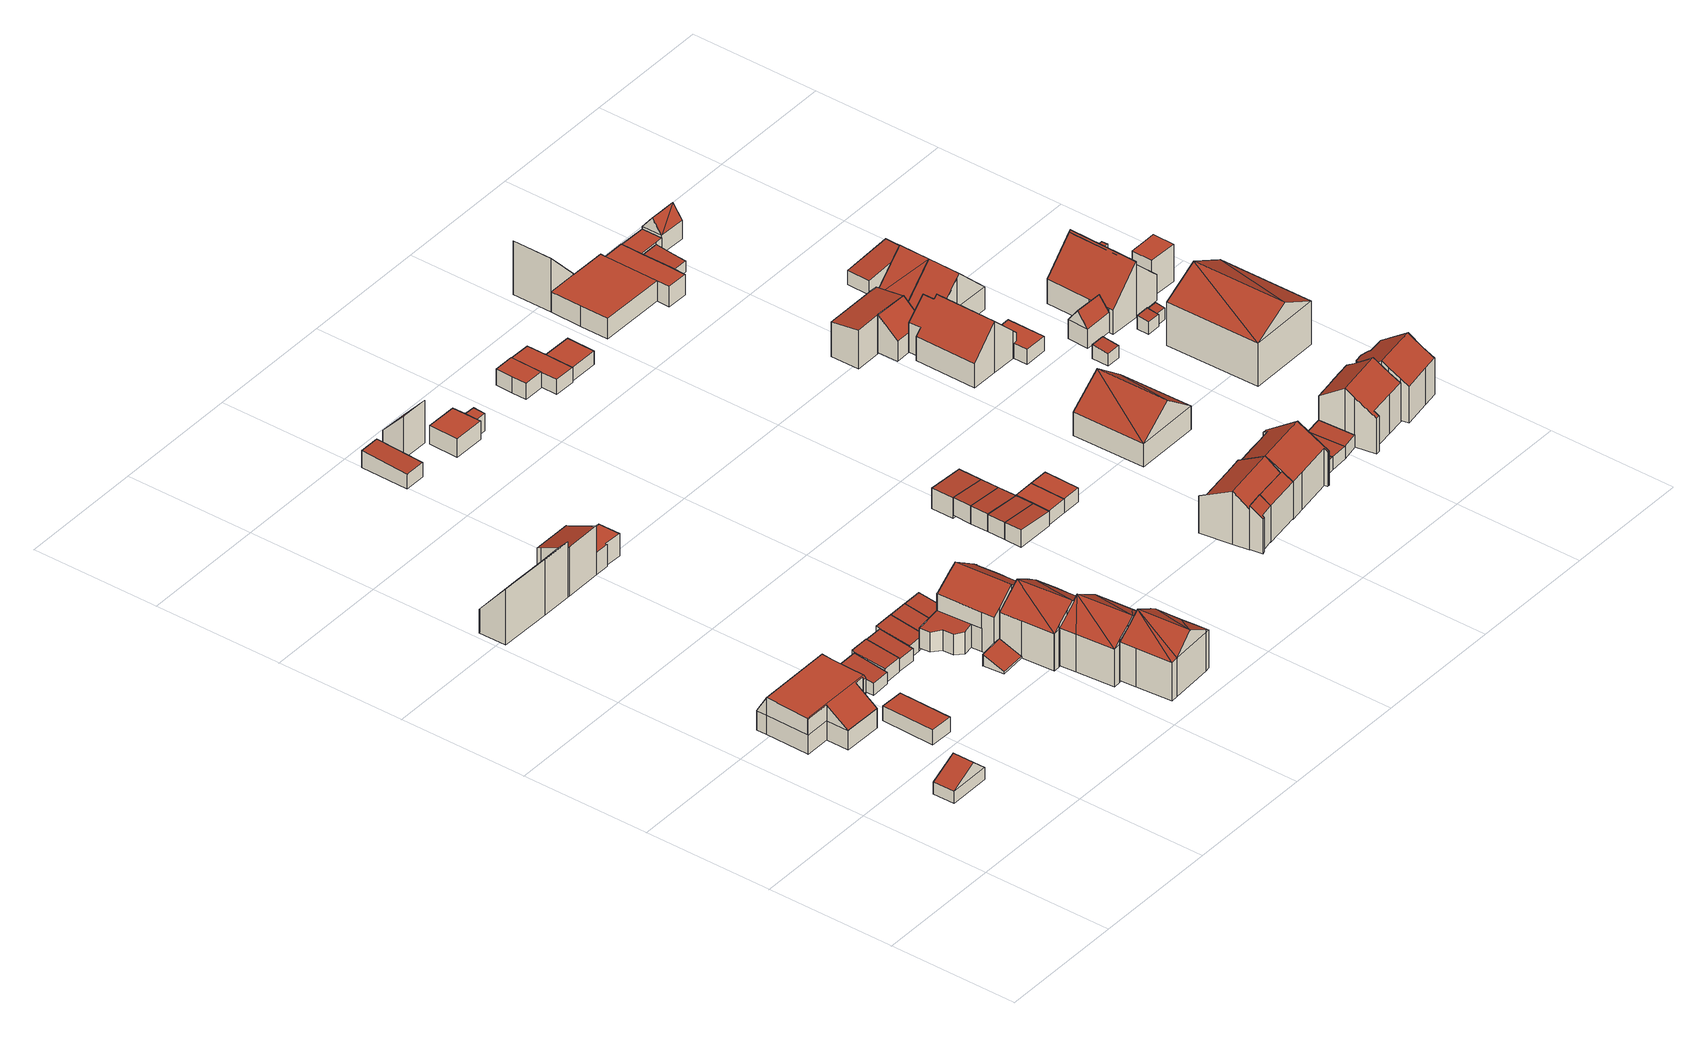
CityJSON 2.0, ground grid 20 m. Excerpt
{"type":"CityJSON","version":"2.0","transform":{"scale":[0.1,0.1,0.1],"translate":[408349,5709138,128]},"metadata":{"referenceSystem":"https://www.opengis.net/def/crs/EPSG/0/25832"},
"CityObjects":{
"building1":{"type":"Building","attributes":{"Gemeindeschluessel":"05978036","Geometrietyp2DReferenz":"3000","function":"31001_2460","roofType":"3100","measuredHeight":4.13},"geometry":[{"type":"MultiSurface","lod":"2","boundaries":[[[0,1,2,3]],[[1,4,5,2]],[[4,6,7,5]],[[6,0,3,7]],[[4,1,8]],[[0,6,9]],[[1,0,9,8]],[[6,4,8,9]],[[3,2,5,7]]],"semantics":{"surfaces":[{"type":"WallSurface"},{"type":"RoofSurface"},{"type":"GroundSurface"}],"values":[0,0,0,0,0,0,1,1,2]}}]},
"building2":{"type":"Building","attributes":{"Gemeindeschluessel":"05978036","Geometrietyp2DReferenz":"3000","function":"31001_1000","roofType":"5000","measuredHeight":6.03},"geometry":[{"type":"MultiSurface","lod":"2","boundaries":[[[10,11,12,13]],[[11,14,15,12]],[[14,16,17,15]],[[16,18,19,17]],[[18,20,21,19]],[[20,22,23,21]],[[22,24,25,23]],[[24,26,27,25]],[[26,28,29,27]],[[28,30,31,29]],[[30,32,33,31]],[[32,34,35,33]],[[34,36,37,35]],[[36,38,39,37]],[[38,40,41,39]],[[40,10,13,41]],[[42,43,44,20,18,45]],[[46,47,48,49,50,51,52,53,54,55]],[[56,44,43,54,53]],[[22,56,53,24]],[[20,44,56,22]],[[38,46,55,40]],[[40,55,54,10]],[[10,54,43,11]],[[24,53,52,26]],[[26,52,51,28]],[[28,51,50,30]],[[30,50,49,32]],[[32,49,48,34]],[[34,48,47,36]],[[36,47,46,38]],[[16,45,18]],[[14,42,45,16]],[[11,43,42,14]],[[13,12,15,17,19,21,23,25,27,29,31,33,35,37,39,41]]],"semantics":{"surfaces":[{"type":"WallSurface"},{"type":"RoofSurface"},{"type":"GroundSurface"}],"values":[0,0,0,0,0,0,0,0,0,0,0,0,0,0,0,0,1,1,1,0,0,0,0,0,0,0,0,0,0,0,0,0,0,0,2]}}]},
"building3":{"type":"Building","attributes":{"Gemeindeschluessel":"05978036","Geometrietyp2DReferenz":"3000","function":"31001_2460","roofType":"1000","measuredHeight":2.42},"geometry":[{"type":"MultiSurface","lod":"2","boundaries":[[[57,58,59,60]],[[58,61,62,59]],[[61,63,64,62]],[[63,57,60,64]],[[63,61,58,57]],[[60,59,62,64]]],"semantics":{"surfaces":[{"type":"WallSurface"},{"type":"RoofSurface"},{"type":"GroundSurface"}],"values":[0,0,0,0,1,2]}}]},
"building4":{"type":"Building","attributes":{"Gemeindeschluessel":"05978036","Geometrietyp2DReferenz":"3000","function":"31001_2460","roofType":"2100","measuredHeight":2.48},"geometry":[{"type":"MultiSurface","lod":"2","boundaries":[[[65,66,67,68]],[[66,69,70,67]],[[69,71,72,70]],[[71,73,74,72]],[[73,65,68,74]],[[73,71,69,66,65]],[[68,67,70,72,74]]],"semantics":{"surfaces":[{"type":"WallSurface"},{"type":"RoofSurface"},{"type":"GroundSurface"}],"values":[0,0,0,0,0,1,2]}}]},
"building5":{"type":"Building","attributes":{"Gemeindeschluessel":"05978036","Geometrietyp2DReferenz":"3000","function":"31001_2460","roofType":"2100","measuredHeight":2.77},"geometry":[{"type":"MultiSurface","lod":"2","boundaries":[[[75,76,72,74]],[[76,77,78,72]],[[77,79,80,78]],[[79,81,82,80]],[[81,75,74,82]],[[81,79,77,76,75]],[[74,72,78,80,82]]],"semantics":{"surfaces":[{"type":"WallSurface"},{"type":"RoofSurface"},{"type":"GroundSurface"}],"values":[0,0,0,0,0,1,2]}}]},
"building6":{"type":"Building","attributes":{"Gemeindeschluessel":"05978036","Geometrietyp2DReferenz":"3000","function":"31001_1000"},"children":["building6-1","building6-2","building6-3"]},
"building6-1":{"type":"BuildingPart","attributes":{"roofType":"2100","measuredHeight":9.02},"parents":["building6"],"geometry":[{"type":"MultiSurface","lod":"2","boundaries":[[[83,84,85,86]],[[84,87,88,85]],[[87,89,90,88]],[[91,92,93,94,95]],[[92,96,97,93]],[[96,83,86,97]],[[96,92,91,98,89,87,84,83]],[[86,85,88,90,94,93,97]],[[95,98,91]],[[94,90,89,98,95]]],"semantics":{"surfaces":[{"type":"WallSurface"},{"type":"RoofSurface"},{"type":"GroundSurface"},{"type":"ClosureSurface"}],"values":[0,0,0,0,0,0,1,2,0,3]}}]},
"building6-2":{"type":"BuildingPart","attributes":{"roofType":"2100","measuredHeight":7.91},"parents":["building6"],"geometry":[{"type":"MultiSurface","lod":"2","boundaries":[[[99,100,101,90,89]],[[100,102,103,101]],[[102,104,105,103]],[[104,106,105]],[[107,108,109,110,111]],[[108,95,94,109]],[[95,108,107,104,102,100,99,98]],[[90,101,103,105,110,109,94]],[[111,106,104,107]],[[111,110,105,106]],[[99,89,98]],[[89,90,94,95,98]]],"semantics":{"surfaces":[{"type":"WallSurface"},{"type":"RoofSurface"},{"type":"GroundSurface"},{"type":"ClosureSurface"}],"values":[0,0,0,0,0,0,1,2,0,3,0,3]}}]},
"building6-3":{"type":"BuildingPart","attributes":{"roofType":"1000","measuredHeight":3.56},"parents":["building6"],"geometry":[{"type":"MultiSurface","lod":"2","boundaries":[[[112,113,114,115]],[[113,116,117,114]],[[116,118,119,117]],[[118,111,110,119]],[[106,112,115,105]],[[106,111,118,116,113,112]],[[115,114,117,119,110,105]],[[105,110,111,106]]],"semantics":{"surfaces":[{"type":"WallSurface"},{"type":"RoofSurface"},{"type":"GroundSurface"},{"type":"ClosureSurface"}],"values":[0,0,0,0,0,1,2,3]}}]},
"building7":{"type":"Building","attributes":{"Gemeindeschluessel":"05978036","Geometrietyp2DReferenz":"3000","function":"31001_2460","roofType":"2100","measuredHeight":2.55},"geometry":[{"type":"MultiSurface","lod":"2","boundaries":[[[120,121,122,123]],[[121,124,125,122]],[[124,126,127,125]],[[126,128,129,127]],[[128,120,123,129]],[[128,126,124,121,120]],[[123,122,125,127,129]]],"semantics":{"surfaces":[{"type":"WallSurface"},{"type":"RoofSurface"},{"type":"GroundSurface"}],"values":[0,0,0,0,0,1,2]}}]},
"building8":{"type":"Building","attributes":{"Gemeindeschluessel":"05978036","Geometrietyp2DReferenz":"3000","function":"31001_2460","roofType":"2100","measuredHeight":2.74},"geometry":[{"type":"MultiSurface","lod":"2","boundaries":[[[130,131,132,133]],[[131,134,135,132]],[[134,136,137,135]],[[136,138,139,137]],[[138,140,141,139]],[[140,130,133,141]],[[140,138,136,134,131,130]],[[133,132,135,137,139,141]]],"semantics":{"surfaces":[{"type":"WallSurface"},{"type":"RoofSurface"},{"type":"GroundSurface"}],"values":[0,0,0,0,0,0,1,2]}}]},
"building9":{"type":"Building","attributes":{"Gemeindeschluessel":"05978036","Geometrietyp2DReferenz":"3000","function":"31001_2460","roofType":"2100","measuredHeight":2.63},"geometry":[{"type":"MultiSurface","lod":"2","boundaries":[[[142,143,144,145]],[[143,138,146,144]],[[138,136,147,146]],[[136,142,145,147]],[[136,138,143,142]],[[145,144,146,147]]],"semantics":{"surfaces":[{"type":"WallSurface"},{"type":"RoofSurface"},{"type":"GroundSurface"}],"values":[0,0,0,0,1,2]}}]},
"building10":{"type":"Building","attributes":{"Gemeindeschluessel":"05978036","Geometrietyp2DReferenz":"3000","function":"31001_1000"},"children":["building10-1","building10-2"]},
"building10-1":{"type":"BuildingPart","attributes":{"roofType":"3100","measuredHeight":8.88},"parents":["building10"],"geometry":[{"type":"MultiSurface","lod":"2","boundaries":[[[148,149,150,151]],[[149,152,153,150]],[[152,154,155,153]],[[154,156,157,155]],[[156,158,159,157]],[[158,160,161,159]],[[160,162,163,161]],[[162,164,165,163]],[[164,166,167,165]],[[166,168,167]],[[169,170,171,172,173]],[[170,174,175,171]],[[174,148,151,175]],[[174,176,156,154,152,149,148]],[[176,174,177,178]],[[178,162,179,180,176]],[[169,166,164,162,178]],[[156,176,180,158]],[[158,180,179,160]],[[160,179,162]],[[170,177,174]],[[169,178,177,170]],[[151,150,153,155,157,159,161,163,165,167,172,171,175]],[[173,168,166,169]],[[173,172,167,168]]],"semantics":{"surfaces":[{"type":"WallSurface"},{"type":"RoofSurface"},{"type":"GroundSurface"},{"type":"ClosureSurface"}],"values":[0,0,0,0,0,0,0,0,0,0,0,0,0,1,1,1,1,0,0,0,0,0,2,0,3]}}]},
"building10-2":{"type":"BuildingPart","attributes":{"roofType":"2100","measuredHeight":1.88},"parents":["building10"],"geometry":[{"type":"MultiSurface","lod":"2","boundaries":[[[181,182,183,184]],[[182,185,186,183]],[[185,173,172,186]],[[168,187,188,167]],[[187,181,184,188]],[[187,168,173,185,182,181]],[[184,183,186,172,167,188]],[[168,167,172,173]]],"semantics":{"surfaces":[{"type":"WallSurface"},{"type":"RoofSurface"},{"type":"GroundSurface"},{"type":"ClosureSurface"}],"values":[0,0,0,0,0,1,2,3]}}]},
"building11":{"type":"Building","attributes":{"Gemeindeschluessel":"05978036","Geometrietyp2DReferenz":"3000","function":"31001_1000"},"children":["building11-1","building11-2"]},
"building11-1":{"type":"BuildingPart","attributes":{"roofType":"2100","measuredHeight":3.66},"parents":["building11"],"geometry":[{"type":"MultiSurface","lod":"2","boundaries":[[[189,190,191,192]],[[190,193,194,191]],[[193,195,196,194]],[[195,197,198,196]],[[197,199,200,198]],[[199,201,202,200]],[[201,203,204,202]],[[203,205,206,204]],[[205,203,201,199,197,195,193,190,189]],[[192,191,194,196,198,200,202,204,206]],[[192,206,205,189]]],"semantics":{"surfaces":[{"type":"WallSurface"},{"type":"RoofSurface"},{"type":"GroundSurface"},{"type":"ClosureSurface"}],"values":[0,0,0,0,0,0,0,0,1,2,3]}}]},
"building11-2":{"type":"BuildingPart","attributes":{"roofType":"3100","measuredHeight":9.07},"parents":["building11"],"geometry":[{"type":"MultiSurface","lod":"2","boundaries":[[[207,208,192,209]],[[208,189,192]],[[210,211,212,206,205]],[[211,213,214,212]],[[213,215,216,214]],[[215,217,218,216]],[[217,219,220,218]],[[219,221,222,220]],[[221,223,224,222]],[[223,225,226,224]],[[225,227,228,226]],[[227,229,230,228]],[[229,231,232,230]],[[231,233,234,232]],[[233,207,209,234]],[[229,227,225,223,221,219,217,215]],[[215,213,211,210,208,207,233,231,229]],[[209,192,206,212,214,216,218,220,222,224,226,228,230,232,234]],[[205,189,208,210]],[[205,206,192,189]]],"semantics":{"surfaces":[{"type":"WallSurface"},{"type":"RoofSurface"},{"type":"GroundSurface"},{"type":"ClosureSurface"}],"values":[0,0,0,0,0,0,0,0,0,0,0,0,0,0,0,1,1,2,0,3]}}]},
"building12":{"type":"Building","attributes":{"Gemeindeschluessel":"05978036","Geometrietyp2DReferenz":"3000","function":"31001_1000","roofType":"5000","measuredHeight":8.88},"geometry":[{"type":"MultiSurface","lod":"2","boundaries":[[[235,236,237,238]],[[236,239,240,237]],[[239,241,242,240]],[[241,243,244,242]],[[243,245,246,244]],[[245,247,248,246]],[[247,249,250,248]],[[249,251,252,250]],[[251,253,254,252]],[[253,255,256,254]],[[255,235,238,256]],[[249,257,258]],[[251,249,258]],[[258,259,255,253,251]],[[241,245,243]],[[257,260,245,241]],[[257,241,239]],[[239,261,258,257]],[[235,259,258,261,236]],[[236,261,239]],[[245,260,247]],[[247,260,257,249]],[[255,259,235]],[[238,237,240,242,244,246,248,250,252,254,256]]],"semantics":{"surfaces":[{"type":"WallSurface"},{"type":"RoofSurface"},{"type":"GroundSurface"}],"values":[0,0,0,0,0,0,0,0,0,0,0,1,1,1,1,1,1,1,0,0,0,0,0,2]}}]},
"building13":{"type":"Building","attributes":{"Gemeindeschluessel":"05978036","Geometrietyp2DReferenz":"3000","function":"31001_1000","roofType":"5000","measuredHeight":8.89},"geometry":[{"type":"MultiSurface","lod":"2","boundaries":[[[262,263,264,265]],[[263,266,267,264]],[[266,268,269,267]],[[268,270,271,269]],[[270,272,273,271]],[[272,274,275,273]],[[274,276,277,275]],[[276,278,279,277]],[[278,280,281,279]],[[280,282,283,281]],[[282,262,265,283]],[[278,284,285,286,287]],[[280,278,287]],[[287,288,282,280]],[[270,286,272]],[[266,286,270,268]],[[266,289,287,286]],[[262,288,287,289,263]],[[263,289,266]],[[282,288,262]],[[274,285,284,276]],[[272,286,285,274]],[[276,284,278]],[[265,264,267,269,271,273,275,277,279,281,283]]],"semantics":{"surfaces":[{"type":"WallSurface"},{"type":"RoofSurface"},{"type":"GroundSurface"}],"values":[0,0,0,0,0,0,0,0,0,0,0,1,1,1,1,1,1,0,0,0,0,0,0,2]}}]},
"building14":{"type":"Building","attributes":{"Gemeindeschluessel":"05978036","Geometrietyp2DReferenz":"3000","function":"31001_2460","roofType":"2100","measuredHeight":2.62},"geometry":[{"type":"MultiSurface","lod":"2","boundaries":[[[290,291,292,293]],[[291,143,144,292]],[[143,142,145,144]],[[142,290,293,145]],[[142,143,291,290]],[[293,292,144,145]]],"semantics":{"surfaces":[{"type":"WallSurface"},{"type":"RoofSurface"},{"type":"GroundSurface"}],"values":[0,0,0,0,1,2]}}]},
"building15":{"type":"Building","attributes":{"Gemeindeschluessel":"05978036","Geometrietyp2DReferenz":"3000","function":"31001_2460","roofType":"2100","measuredHeight":2.65},"geometry":[{"type":"MultiSurface","lod":"2","boundaries":[[[294,295,296,297]],[[295,298,299,296]],[[298,300,301,299]],[[300,294,297,301]],[[300,298,295,294]],[[297,296,299,301]]],"semantics":{"surfaces":[{"type":"WallSurface"},{"type":"RoofSurface"},{"type":"GroundSurface"}],"values":[0,0,0,0,1,2]}}]},
"building16":{"type":"Building","attributes":{"Gemeindeschluessel":"05978036","Geometrietyp2DReferenz":"3000","function":"31001_9998","roofType":"2100","measuredHeight":6.89},"geometry":[{"type":"MultiSurface","lod":"2","boundaries":[[[302,303,304,305]],[[303,306,307,304]],[[306,308,309,307]],[[308,302,305,309]],[[308,306,303,302]],[[305,304,307,309]]],"semantics":{"surfaces":[{"type":"WallSurface"},{"type":"RoofSurface"},{"type":"GroundSurface"}],"values":[0,0,0,0,1,2]}}]},
"building17":{"type":"Building","attributes":{"Gemeindeschluessel":"05978036","Geometrietyp2DReferenz":"3000","function":"31001_9998","roofType":"1000","measuredHeight":3.02},"geometry":[{"type":"MultiSurface","lod":"2","boundaries":[[[310,311,312,313]],[[311,314,315,312]],[[314,316,317,315]],[[316,318,319,317]],[[318,320,321,319]],[[320,310,313,321]],[[320,318,316,314,311,310]],[[313,312,315,317,319,321]]],"semantics":{"surfaces":[{"type":"WallSurface"},{"type":"RoofSurface"},{"type":"GroundSurface"}],"values":[0,0,0,0,0,0,1,2]}}]},
"building18":{"type":"Building","attributes":{"Gemeindeschluessel":"05978036","Geometrietyp2DReferenz":"3000","function":"31001_9998","roofType":"1000","measuredHeight":2.71},"geometry":[{"type":"MultiSurface","lod":"2","boundaries":[[[318,316,322,323]],[[316,324,325,322]],[[324,326,327,325]],[[326,318,323,327]],[[326,324,316,318]],[[323,322,325,327]]],"semantics":{"surfaces":[{"type":"WallSurface"},{"type":"RoofSurface"},{"type":"GroundSurface"}],"values":[0,0,0,0,1,2]}}]},
"building19":{"type":"Building","attributes":{"Gemeindeschluessel":"05978036","Geometrietyp2DReferenz":"3000","function":"31001_2460","roofType":"2100","measuredHeight":2.86},"geometry":[{"type":"MultiSurface","lod":"2","boundaries":[[[328,329,330,331]],[[329,332,333,330]],[[332,334,335,333]],[[334,328,331,335]],[[334,332,329,328]],[[331,330,333,335]]],"semantics":{"surfaces":[{"type":"WallSurface"},{"type":"RoofSurface"},{"type":"GroundSurface"}],"values":[0,0,0,0,1,2]}}]},
"building20":{"type":"Building","attributes":{"Gemeindeschluessel":"05978036","Geometrietyp2DReferenz":"3000","function":"31001_2460","roofType":"2100","measuredHeight":2.87},"geometry":[{"type":"MultiSurface","lod":"2","boundaries":[[[336,337,338,339]],[[337,334,335,338]],[[334,332,333,335]],[[332,336,339,333]],[[332,334,337,336]],[[339,338,335,333]]],"semantics":{"surfaces":[{"type":"WallSurface"},{"type":"RoofSurface"},{"type":"GroundSurface"}],"values":[0,0,0,0,1,2]}}]},
"building21":{"type":"Building","attributes":{"Gemeindeschluessel":"05978036","Geometrietyp2DReferenz":"3000","function":"31001_2460","roofType":"2100","measuredHeight":2.87},"geometry":[{"type":"MultiSurface","lod":"2","boundaries":[[[340,341,342,343]],[[341,337,338,342]],[[337,344,339,338]],[[344,340,343,339]],[[344,337,341,340]],[[343,342,338,339]]],"semantics":{"surfaces":[{"type":"WallSurface"},{"type":"RoofSurface"},{"type":"GroundSurface"}],"values":[0,0,0,0,1,2]}}]},
"building22":{"type":"Building","attributes":{"Gemeindeschluessel":"05978036","Geometrietyp2DReferenz":"3000","function":"31001_2460","roofType":"2100","measuredHeight":2.88},"geometry":[{"type":"MultiSurface","lod":"2","boundaries":[[[345,346,347,348]],[[346,341,342,347]],[[341,340,343,342]],[[340,345,348,343]],[[340,341,346,345]],[[348,347,342,343]]],"semantics":{"surfaces":[{"type":"WallSurface"},{"type":"RoofSurface"},{"type":"GroundSurface"}],"values":[0,0,0,0,1,2]}}]},
"building23":{"type":"Building","attributes":{"Gemeindeschluessel":"05978036","Geometrietyp2DReferenz":"3000","function":"31001_2460","roofType":"2100","measuredHeight":3.3},"geometry":[{"type":"MultiSurface","lod":"2","boundaries":[[[346,349,350,351]],[[349,352,353,350]],[[352,354,355,353]],[[354,346,351,355]],[[354,352,349,346]],[[351,350,353,355]]],"semantics":{"surfaces":[{"type":"WallSurface"},{"type":"RoofSurface"},{"type":"GroundSurface"}],"values":[0,0,0,0,1,2]}}]},
"building24":{"type":"Building","attributes":{"Gemeindeschluessel":"05978036","Geometrietyp2DReferenz":"3000","function":"31001_2460","roofType":"1000","measuredHeight":2.27},"geometry":[{"type":"MultiSurface","lod":"2","boundaries":[[[356,357,358,359]],[[357,360,361,358]],[[360,362,363,361]],[[362,364,365,363]],[[364,356,359,365]],[[364,362,360,357,356]],[[359,358,361,363,365]]],"semantics":{"surfaces":[{"type":"WallSurface"},{"type":"RoofSurface"},{"type":"GroundSurface"}],"values":[0,0,0,0,0,1,2]}}]},
"building25":{"type":"Building","attributes":{"Gemeindeschluessel":"05978036","Geometrietyp2DReferenz":"3000","function":"51009_1610","roofType":"2100","measuredHeight":7.01},"geometry":[{"type":"MultiSurface","lod":"2","boundaries":[[[366,367,368,369]],[[367,370,371,368]],[[370,372,373,371]],[[372,374,375,373]],[[374,376,377,375]],[[376,366,369,377]],[[376,374,372,370,367,366]],[[369,368,371,373,375,377]]],"semantics":{"surfaces":[{"type":"WallSurface"},{"type":"RoofSurface"},{"type":"GroundSurface"}],"values":[0,0,0,0,0,0,1,2]}}]},
"building26":{"type":"Building","attributes":{"Gemeindeschluessel":"05978036","Geometrietyp2DReferenz":"3000","function":"31001_2460","roofType":"1000","measuredHeight":2.27},"geometry":[{"type":"MultiSurface","lod":"2","boundaries":[[[364,362,363,365]],[[362,378,379,363]],[[378,380,381,379]],[[380,364,365,381]],[[380,378,362,364]],[[365,363,379,381]]],"semantics":{"surfaces":[{"type":"WallSurface"},{"type":"RoofSurface"},{"type":"GroundSurface"}],"values":[0,0,0,0,1,2]}}]},
"building27":{"type":"Building","attributes":{"Gemeindeschluessel":"05978036","Geometrietyp2DReferenz":"3000","function":"31001_2460","roofType":"1000","measuredHeight":2.52},"geometry":[{"type":"MultiSurface","lod":"2","boundaries":[[[382,383,384,385]],[[383,386,387,384]],[[386,388,389,387]],[[388,390,391,389]],[[390,382,385,391]],[[390,388,386,383,382]],[[385,384,387,389,391]]],"semantics":{"surfaces":[{"type":"WallSurface"},{"type":"RoofSurface"},{"type":"GroundSurface"}],"values":[0,0,0,0,0,1,2]}}]},
"building28":{"type":"Building","attributes":{"Gemeindeschluessel":"05978036","Geometrietyp2DReferenz":"3000","function":"31001_1000"},"children":["building28-1","building28-2"]},
"building28-1":{"type":"BuildingPart","attributes":{"roofType":"2100","measuredHeight":7.02},"parents":["building28"],"geometry":[{"type":"MultiSurface","lod":"2","boundaries":[[[392,393,394,395,396]],[[393,374,397,394]],[[374,398,399,400,397]],[[374,393,392,398]],[[400,395,394,397]],[[392,396,399,398]],[[396,395,400,399]]],"semantics":{"surfaces":[{"type":"WallSurface"},{"type":"RoofSurface"},{"type":"GroundSurface"},{"type":"ClosureSurface"}],"values":[0,0,0,1,2,0,3]}}]},
"building28-2":{"type":"BuildingPart","attributes":{"roofType":"3100","measuredHeight":8.61},"parents":["building28"],"geometry":[{"type":"MultiSurface","lod":"2","boundaries":[[[401,402,403,404]],[[402,405,406,403]],[[405,407,408,406]],[[407,409,410,408]],[[409,396,395,410]],[[399,411,412,400]],[[411,413,414,412]],[[413,415,416,414]],[[415,417,418,416]],[[417,401,404,418]],[[413,411,399,396,409]],[[409,407,405,402,401,417,415,413]],[[404,403,406,408,410,395,400,412,414,416,418]],[[400,395,396,399]]],"semantics":{"surfaces":[{"type":"WallSurface"},{"type":"RoofSurface"},{"type":"GroundSurface"},{"type":"ClosureSurface"}],"values":[0,0,0,0,0,0,0,0,0,0,1,1,2,3]}}]},
"building29":{"type":"Building","attributes":{"Gemeindeschluessel":"05978036","Geometrietyp2DReferenz":"3000","function":"31001_2460","roofType":"1000","measuredHeight":2.4},"geometry":[{"type":"MultiSurface","lod":"2","boundaries":[[[419,420,421,422]],[[420,423,424,421]],[[423,425,426,424]],[[425,427,428,426]],[[427,429,430,428]],[[429,419,422,430]],[[429,427,425,423,420,419]],[[422,421,424,426,428,430]]],"semantics":{"surfaces":[{"type":"WallSurface"},{"type":"RoofSurface"},{"type":"GroundSurface"}],"values":[0,0,0,0,0,0,1,2]}}]},
"building30":{"type":"Building","attributes":{"Gemeindeschluessel":"05978036","Geometrietyp2DReferenz":"3000","function":"51009_1610","roofType":"1000","measuredHeight":2.18},"geometry":[{"type":"MultiSurface","lod":"2","boundaries":[[[429,431,432,433]],[[431,434,435,432]],[[434,419,436,435]],[[419,429,433,436]],[[419,434,431,429]],[[433,432,435,436]]],"semantics":{"surfaces":[{"type":"WallSurface"},{"type":"RoofSurface"},{"type":"GroundSurface"}],"values":[0,0,0,0,1,2]}}]},
"building31":{"type":"Building","attributes":{"Gemeindeschluessel":"05978036","Geometrietyp2DReferenz":"3000","function":"31001_1000","roofType":"3100","measuredHeight":8.69},"geometry":[{"type":"MultiSurface","lod":"2","boundaries":[[[437,438,439,440]],[[438,441,442,439]],[[441,393,443,442]],[[393,392,444,443]],[[392,409,445,444]],[[409,446,447,445]],[[446,448,449,447]],[[448,450,451,449]],[[450,452,453,451]],[[452,454,455,453]],[[454,456,457,455]],[[456,458,459,457]],[[458,460,461,459]],[[460,462,463,461]],[[462,464,465,463]],[[464,437,440,465]],[[460,458,456,454,452,450,448,446,409]],[[409,392,393,441,438,437,464,462,460]],[[440,439,442,443,444,445,447,449,451,453,455,457,459,461,463,465]]],"semantics":{"surfaces":[{"type":"WallSurface"},{"type":"RoofSurface"},{"type":"GroundSurface"}],"values":[0,0,0,0,0,0,0,0,0,0,0,0,0,0,0,0,1,1,2]}}]},
"building32":{"type":"Building","attributes":{"Gemeindeschluessel":"05978036","Geometrietyp2DReferenz":"3000","function":"31001_2460","roofType":"2100","measuredHeight":2.62},"geometry":[{"type":"MultiSurface","lod":"2","boundaries":[[[466,467,468,469]],[[467,470,463,468]],[[470,471,459,463]],[[471,466,469,459]],[[471,470,467,466]],[[469,468,463,459]]],"semantics":{"surfaces":[{"type":"WallSurface"},{"type":"RoofSurface"},{"type":"GroundSurface"}],"values":[0,0,0,0,1,2]}}]},
"building33":{"type":"Building","attributes":{"Gemeindeschluessel":"05978036","Geometrietyp2DReferenz":"3000","function":"31001_1000","roofType":"3100","measuredHeight":7.75},"geometry":[{"type":"MultiSurface","lod":"2","boundaries":[[[472,473,474,475]],[[473,476,477,474]],[[476,478,479,477]],[[478,472,475,479]],[[476,473,480]],[[472,478,481]],[[472,480,473]],[[480,472,481]],[[481,476,480]],[[476,481,478]],[[475,474,477,479]]],"semantics":{"surfaces":[{"type":"WallSurface"},{"type":"RoofSurface"},{"type":"GroundSurface"}],"values":[0,0,0,0,0,0,1,1,1,1,2]}}]},
"building34":{"type":"Building","attributes":{"Gemeindeschluessel":"05978036","Geometrietyp2DReferenz":"3000","function":"31001_2460","roofType":"2100","measuredHeight":2.56},"geometry":[{"type":"MultiSurface","lod":"2","boundaries":[[[482,483,484,485]],[[483,467,468,484]],[[467,486,469,468]],[[486,482,485,469]],[[486,467,483,482]],[[485,484,468,469]]],"semantics":{"surfaces":[{"type":"WallSurface"},{"type":"RoofSurface"},{"type":"GroundSurface"}],"values":[0,0,0,0,1,2]}}]},
"building35":{"type":"Building","attributes":{"Gemeindeschluessel":"05978036","Geometrietyp2DReferenz":"3000","function":"31001_2460","roofType":"2100","measuredHeight":2.51},"geometry":[{"type":"MultiSurface","lod":"2","boundaries":[[[487,488,489,490]],[[488,483,484,489]],[[483,482,485,484]],[[482,487,490,485]],[[482,483,488,487]],[[490,489,484,485]]],"semantics":{"surfaces":[{"type":"WallSurface"},{"type":"RoofSurface"},{"type":"GroundSurface"}],"values":[0,0,0,0,1,2]}}]},
"building36":{"type":"Building","attributes":{"Gemeindeschluessel":"05978036","Geometrietyp2DReferenz":"3000","function":"31001_1000"},"children":["building36-1","building36-2","building36-3"]},
"building36-1":{"type":"BuildingPart","attributes":{"roofType":"1000","measuredHeight":3.32},"parents":["building36"],"geometry":[{"type":"MultiSurface","lod":"2","boundaries":[[[491,492,493,494]],[[491,495,496,492]],[[495,497,498,496]],[[499,500,501,502]],[[500,503,504,501]],[[503,500,499,497,495,491,494]],[[493,492,496,498,502,501,504]],[[502,498,497,499]],[[494,493,504,503]]],"semantics":{"surfaces":[{"type":"WallSurface"},{"type":"RoofSurface"},{"type":"GroundSurface"},{"type":"ClosureSurface"}],"values":[0,0,0,0,0,1,2,3,3]}}]},
"building36-2":{"type":"BuildingPart","attributes":{"roofType":"1000","measuredHeight":3.3},"parents":["building36"],"geometry":[{"type":"MultiSurface","lod":"2","boundaries":[[[505,506,507,508]],[[506,509,510,507]],[[509,511,512,510]],[[511,494,493,512]],[[503,513,514,504]],[[513,505,508,514]],[[513,503,494,511,509,506,505]],[[508,507,510,512,493,504,514]],[[504,493,494,503]]],"semantics":{"surfaces":[{"type":"WallSurface"},{"type":"RoofSurface"},{"type":"GroundSurface"},{"type":"ClosureSurface"}],"values":[0,0,0,0,0,0,1,2,3]}}]},
"building36-3":{"type":"BuildingPart","attributes":{"roofType":"2100","measuredHeight":8.71},"parents":["building36"],"geometry":[{"type":"MultiSurface","lod":"2","boundaries":[[[515,516,517,498,497]],[[516,518,519,517]],[[518,520,499,502,519]],[[518,516,515,520]],[[502,498,517,519]],[[497,499,520,515]],[[497,498,502,499]]],"semantics":{"surfaces":[{"type":"WallSurface"},{"type":"RoofSurface"},{"type":"GroundSurface"},{"type":"ClosureSurface"}],"values":[0,0,0,1,2,0,3]}}]},
"building37":{"type":"Building","attributes":{"Gemeindeschluessel":"05978036","Geometrietyp2DReferenz":"3000","function":"31001_9998","roofType":"2100","measuredHeight":6.11},"geometry":[{"type":"MultiSurface","lod":"2","boundaries":[[[521,522,523,524]],[[522,525,526,523]],[[525,527,528,526]],[[527,529,530,528]],[[529,521,524,530]],[[529,527,525,522,521]],[[524,523,526,528,530]]],"semantics":{"surfaces":[{"type":"WallSurface"},{"type":"RoofSurface"},{"type":"GroundSurface"}],"values":[0,0,0,0,0,1,2]}}]},
"building38":{"type":"Building","attributes":{"Gemeindeschluessel":"05978036","Geometrietyp2DReferenz":"3000","function":"31001_1000","roofType":"3100","measuredHeight":8.24},"geometry":[{"type":"MultiSurface","lod":"2","boundaries":[[[531,532,533,534]],[[532,535,536,533]],[[535,537,538,536]],[[537,539,540,538]],[[539,541,542,540]],[[541,543,544,542]],[[543,545,546,544]],[[545,547,548,546]],[[547,549,550,548]],[[549,551,552,550]],[[551,553,554,552]],[[553,531,534,554]],[[549,547,545,543,541,539]],[[539,537,535,532,531,553,551,549]],[[534,533,536,538,540,542,544,546,548,550,552,554]]],"semantics":{"surfaces":[{"type":"WallSurface"},{"type":"RoofSurface"},{"type":"GroundSurface"}],"values":[0,0,0,0,0,0,0,0,0,0,0,0,1,1,2]}}]},
"building39":{"type":"Building","attributes":{"Gemeindeschluessel":"05978036","Geometrietyp2DReferenz":"3000","function":"31001_1000","roofType":"3100","measuredHeight":8.96},"geometry":[{"type":"MultiSurface","lod":"2","boundaries":[[[555,556,557,558]],[[556,559,560,557]],[[559,561,562,560]],[[561,563,564,562]],[[563,565,566,564]],[[565,567,568,566]],[[567,569,570,568]],[[569,571,572,570]],[[571,573,574,572]],[[573,575,576,574]],[[575,577,578,576]],[[577,579,580,578]],[[579,581,582,580]],[[581,555,558,582]],[[577,575,573,571,569,567,565]],[[565,563,561,559,556,555,581,579,577]],[[558,557,560,562,564,566,568,570,572,574,576,578,580,582]]],"semantics":{"surfaces":[{"type":"WallSurface"},{"type":"RoofSurface"},{"type":"GroundSurface"}],"values":[0,0,0,0,0,0,0,0,0,0,0,0,0,0,1,1,2]}}]},
"building40":{"type":"Building","attributes":{"Gemeindeschluessel":"05978036","Geometrietyp2DReferenz":"3000","function":"31001_1000"},"children":["building40-1","building40-2"]},
"building40-1":{"type":"BuildingPart","attributes":{"roofType":"2100","measuredHeight":6.24},"parents":["building40"],"geometry":[{"type":"MultiSurface","lod":"2","boundaries":[[[583,584,585,586]],[[584,587,588,585]],[[587,589,590,591,588]],[[592,593,594,595,596]],[[593,597,598,594]],[[597,583,586,598]],[[597,593,592,589,587,584,583]],[[586,585,588,591,595,594,598]],[[596,590,589,592]],[[595,591,590,596]]],"semantics":{"surfaces":[{"type":"WallSurface"},{"type":"RoofSurface"},{"type":"GroundSurface"},{"type":"ClosureSurface"}],"values":[0,0,0,0,0,0,1,2,0,3]}}]},
"building40-2":{"type":"BuildingPart","attributes":{"roofType":"3100","measuredHeight":9.06},"parents":["building40"],"geometry":[{"type":"MultiSurface","lod":"2","boundaries":[[[599,600,601,602]],[[600,603,604,601]],[[603,596,595,604]],[[600,599,605]],[[596,603,606]],[[599,606,605]],[[606,599,590,596]],[[605,603,600]],[[603,605,606]],[[595,591,602,601,604]],[[602,591,590,599]],[[591,595,596,590]]],"semantics":{"surfaces":[{"type":"WallSurface"},{"type":"RoofSurface"},{"type":"GroundSurface"},{"type":"ClosureSurface"}],"values":[0,0,0,0,0,1,1,1,1,2,0,3]}}]},
"building41":{"type":"Building","attributes":{"Gemeindeschluessel":"05978036","Geometrietyp2DReferenz":"3000","function":"31001_2460","roofType":"1000","measuredHeight":2.43},"geometry":[{"type":"MultiSurface","lod":"2","boundaries":[[[607,608,609,610]],[[608,611,612,609]],[[611,613,614,612]],[[613,615,616,614]],[[615,617,618,616]],[[617,607,610,618]],[[617,615,613,611,608,607]],[[610,609,612,614,616,618]]],"semantics":{"surfaces":[{"type":"WallSurface"},{"type":"RoofSurface"},{"type":"GroundSurface"}],"values":[0,0,0,0,0,0,1,2]}}]},
"building42":{"type":"Building","attributes":{"Gemeindeschluessel":"05978036","Geometrietyp2DReferenz":"3000","function":"31001_9998","roofType":"2100","measuredHeight":2.23},"geometry":[{"type":"MultiSurface","lod":"2","boundaries":[[[619,620,621,622]],[[620,623,624,621]],[[623,625,626,624]],[[625,627,628,626]],[[627,619,622,628]],[[627,625,623,620,619]],[[622,621,624,626,628]]],"semantics":{"surfaces":[{"type":"WallSurface"},{"type":"RoofSurface"},{"type":"GroundSurface"}],"values":[0,0,0,0,0,1,2]}}]},
"building43":{"type":"Building","attributes":{"Gemeindeschluessel":"05978036","Geometrietyp2DReferenz":"3000","function":"31001_9998","roofType":"2100","measuredHeight":2.27},"geometry":[{"type":"MultiSurface","lod":"2","boundaries":[[[629,630,631,632]],[[630,633,634,631]],[[633,635,636,634]],[[635,629,632,636]],[[635,633,630,629]],[[632,631,634,636]]],"semantics":{"surfaces":[{"type":"WallSurface"},{"type":"RoofSurface"},{"type":"GroundSurface"}],"values":[0,0,0,0,1,2]}}]},
"building44":{"type":"Building","attributes":{"Gemeindeschluessel":"05978036","Geometrietyp2DReferenz":"3000","function":"31001_1000","roofType":"3100","measuredHeight":8.94},"geometry":[{"type":"MultiSurface","lod":"2","boundaries":[[[637,638,639,640]],[[638,641,642,639]],[[641,643,644,642]],[[643,645,646,644]],[[645,647,648,646]],[[647,637,640,648]],[[647,606,649,637]],[[643,641,650,649,606,645]],[[638,650,641]],[[637,649,650,638]],[[645,606,647]],[[640,639,642,644,646,648]]],"semantics":{"surfaces":[{"type":"WallSurface"},{"type":"RoofSurface"},{"type":"GroundSurface"}],"values":[0,0,0,0,0,0,1,1,0,0,0,2]}}]},
"building45":{"type":"Building","attributes":{"Gemeindeschluessel":"05978036","Geometrietyp2DReferenz":"3000","function":"31001_9998","roofType":"1000","measuredHeight":2.67},"geometry":[{"type":"MultiSurface","lod":"2","boundaries":[[[651,652,653,624]],[[652,654,655,653]],[[654,656,657,655]],[[656,658,626,657]],[[658,651,624,626]],[[658,656,654,652,651]],[[624,653,655,657,626]]],"semantics":{"surfaces":[{"type":"WallSurface"},{"type":"RoofSurface"},{"type":"GroundSurface"}],"values":[0,0,0,0,0,1,2]}}]},
"building46":{"type":"Building","attributes":{"Gemeindeschluessel":"05978036","Geometrietyp2DReferenz":"3000","function":"31001_1000","roofType":"3100","measuredHeight":8.55},"geometry":[{"type":"MultiSurface","lod":"2","boundaries":[[[659,660,661,662]],[[660,663,664,661]],[[663,665,666,664]],[[665,667,668,666]],[[667,669,670,668]],[[669,671,672,670]],[[671,673,674,672]],[[673,675,676,674]],[[675,677,678,676]],[[677,679,680,678]],[[679,681,682,680]],[[681,683,684,682]],[[683,685,686,684]],[[685,687,688,686]],[[687,689,690,688]],[[689,691,692,690]],[[691,659,662,692]],[[687,685,683,681,679,677,675,673,671,669,667]],[[667,665,663,660,659,691,689,687]],[[662,661,664,666,668,670,672,674,676,678,680,682,684,686,688,690,692]]],"semantics":{"surfaces":[{"type":"WallSurface"},{"type":"RoofSurface"},{"type":"GroundSurface"}],"values":[0,0,0,0,0,0,0,0,0,0,0,0,0,0,0,0,0,1,1,2]}}]},
"building47":{"type":"Building","attributes":{"Gemeindeschluessel":"05978036","Geometrietyp2DReferenz":"3000","function":"31001_9998","roofType":"3100","measuredHeight":5.24},"geometry":[{"type":"MultiSurface","lod":"2","boundaries":[[[693,694,695,696]],[[694,697,698,695]],[[697,699,700,698]],[[699,693,696,700]],[[697,694,701]],[[693,699,702]],[[694,693,702,701]],[[699,697,701,702]],[[696,695,698,700]]],"semantics":{"surfaces":[{"type":"WallSurface"},{"type":"RoofSurface"},{"type":"GroundSurface"}],"values":[0,0,0,0,0,0,1,1,2]}}]},
"building48":{"type":"Building","attributes":{"Gemeindeschluessel":"05978036","Geometrietyp2DReferenz":"3000","function":"31001_9998","roofType":"3100","measuredHeight":5.11},"geometry":[{"type":"MultiSurface","lod":"2","boundaries":[[[703,704,705,655]],[[704,706,707,705]],[[706,708,657,707]],[[708,703,655,657]],[[706,704,709]],[[703,708,710]],[[704,710,709]],[[710,704,703]],[[708,709,710]],[[709,708,706]],[[655,705,707,657]]],"semantics":{"surfaces":[{"type":"WallSurface"},{"type":"RoofSurface"},{"type":"GroundSurface"}],"values":[0,0,0,0,0,0,1,1,1,1,2]}}]},
"building49":{"type":"Building","attributes":{"Gemeindeschluessel":"05978036","Geometrietyp2DReferenz":"3000","function":"31001_2460","roofType":"2100","measuredHeight":2.71},"geometry":[{"type":"MultiSurface","lod":"2","boundaries":[[[711,712,713,714]],[[712,715,716,713]],[[715,717,718,716]],[[717,711,714,718]],[[717,715,712,711]],[[714,713,716,718]]],"semantics":{"surfaces":[{"type":"WallSurface"},{"type":"RoofSurface"},{"type":"GroundSurface"}],"values":[0,0,0,0,1,2]}}]},
"building50":{"type":"Building","attributes":{"Gemeindeschluessel":"05978036","Geometrietyp2DReferenz":"3000","function":"31001_9998","roofType":"2100","measuredHeight":2.17},"geometry":[{"type":"MultiSurface","lod":"2","boundaries":[[[719,720,721,722]],[[720,723,724,721]],[[723,725,726,724]],[[725,727,728,726]],[[727,719,722,728]],[[727,725,723,720,719]],[[722,721,724,726,728]]],"semantics":{"surfaces":[{"type":"WallSurface"},{"type":"RoofSurface"},{"type":"GroundSurface"}],"values":[0,0,0,0,0,1,2]}}]},
"building51":{"type":"Building","attributes":{"Gemeindeschluessel":"05978036","Geometrietyp2DReferenz":"3000","function":"31001_1000","roofType":"3100","measuredHeight":10.24},"geometry":[{"type":"MultiSurface","lod":"2","boundaries":[[[729,730,731,732]],[[730,733,734,731]],[[733,735,736,734]],[[735,729,732,736]],[[733,730,737]],[[729,735,738]],[[729,737,730]],[[737,729,738]],[[738,733,737]],[[733,738,735]],[[732,731,734,736]]],"semantics":{"surfaces":[{"type":"WallSurface"},{"type":"RoofSurface"},{"type":"GroundSurface"}],"values":[0,0,0,0,0,0,1,1,1,1,2]}}]},
"building52":{"type":"Building","attributes":{"Gemeindeschluessel":"05978036","Geometrietyp2DReferenz":"3000","function":"31001_1000","roofType":"2100","measuredHeight":9.04},"geometry":[{"type":"MultiSurface","lod":"2","boundaries":[[[739,740,741,742]],[[740,743,744,741]],[[743,745,746,744]],[[745,747,748,746]],[[747,749,750,748]],[[749,739,742,750]],[[749,747,745,743,740,739]],[[742,741,744,746,748,750]]],"semantics":{"surfaces":[{"type":"WallSurface"},{"type":"RoofSurface"},{"type":"GroundSurface"}],"values":[0,0,0,0,0,0,1,2]}}]},
"building53":{"type":"Building","attributes":{"Gemeindeschluessel":"05978036","Geometrietyp2DReferenz":"3000","function":"31001_9998","roofType":"2100","measuredHeight":2.01},"geometry":[{"type":"MultiSurface","lod":"2","boundaries":[[[751,752,753,754]],[[752,755,728,753]],[[755,756,726,728]],[[756,751,754,726]],[[756,755,752,751]],[[754,753,728,726]]],"semantics":{"surfaces":[{"type":"WallSurface"},{"type":"RoofSurface"},{"type":"GroundSurface"}],"values":[0,0,0,0,1,2]}}]},
"building54":{"type":"Building","attributes":{"Gemeindeschluessel":"05978036","Geometrietyp2DReferenz":"3000","function":"31001_1000","roofType":"2100","measuredHeight":8.5},"geometry":[{"type":"MultiSurface","lod":"2","boundaries":[[[757,758,759,760]],[[758,761,762,759]],[[761,763,764,762]],[[763,765,766,764]],[[765,767,768,766]],[[767,769,770,768]],[[769,771,772,770]],[[771,773,774,772]],[[773,757,760,774]],[[773,771,769,767,765,763,761,758,757]],[[760,759,762,764,766,768,770,772,774]]],"semantics":{"surfaces":[{"type":"WallSurface"},{"type":"RoofSurface"},{"type":"GroundSurface"}],"values":[0,0,0,0,0,0,0,0,0,1,2]}}]},
"building55":{"type":"Building","attributes":{"Gemeindeschluessel":"05978036","Geometrietyp2DReferenz":"3000","function":"31001_9998","roofType":"9999","measuredHeight":6},"geometry":[{"type":"MultiSurface","lod":"2","boundaries":[[[775,776,777,778,779]],[[779,778,780,781]],[[778,777,782,780]],[[777,776,783,782]],[[776,775,784,783]],[[775,779,781,784]],[[781,780,782,783,784]]],"semantics":{"surfaces":[{"type":"RoofSurface"},{"type":"WallSurface"},{"type":"GroundSurface"}],"values":[0,1,1,1,1,1,2]}}]},
"building56":{"type":"Building","attributes":{"Gemeindeschluessel":"05978036","Geometrietyp2DReferenz":"3000","function":"51009_1610","roofType":"1000","measuredHeight":3.1},"geometry":[{"type":"MultiSurface","lod":"2","boundaries":[[[785,786,787,772]],[[786,788,760,787]],[[788,789,774,760]],[[789,785,772,774]],[[789,788,786,785]],[[772,787,760,774]]],"semantics":{"surfaces":[{"type":"WallSurface"},{"type":"RoofSurface"},{"type":"GroundSurface"}],"values":[0,0,0,0,1,2]}}]}
},
"vertices":[
[127,133,54],[127,99,54],[127,99,35],[127,133,35],[62,99,54],[62,99,35],[62,133,54],[62,133,35],[104,99,76],[104,133,76],
[40,321,57],[41,389,57],[41,389,26],[40,321,26],[41,405,57],[41,405,26],[155,405,57],[155,405,26],[155,406,57],[155,406,26],[159,406,57],[159,406,26],[158,371,57],[158,371,26],[158,320,57],[158,320,26],[158,317,57],[158,317,26],[154,317,57],[154,317,26],[154,319,57],[154,319,26],[139,319,57],[139,319,26],[139,284,57],[139,284,26],[79,285,57],[79,285,26],[79,320,57],[79,320,26],[40,320,57],[40,320,26],[41,405,58],[41,389,86],[159,389,86],[155,405,59],[79,320,83],[79,285,58],[139,284,58],[139,319,83],[154,319,83],[154,317,81],[158,317,81],[158,320,84],[40,321,84],[40,320,83],[158,371,85],
[151,284,55],[187,283,55],[187,283,31],[151,284,31],[185,200,55],[185,200,31],[149,201,55],[149,201,31],
[220,330,47],[190,329,47],[190,329,28],[220,330,28],[190,384,53],[190,384,28],[221,384,53],[221,384,28],[220,333,48],[220,333,28],
[220,333,51],[221,384,55],[221,388,56],[221,388,28],[251,388,56],[251,388,28],[250,333,51],[250,333,28],
[5,830,48],[87,830,48],[87,830,10],[5,830,10],[96,830,48],[96,830,10],[135,830,47],[135,830,10],[135,786,100],[87,786,100],[87,786,10],[135,786,10],[135,786,89],[5,787,100],[5,787,10],[135,801,83],
[135,830,70],[135,836,67],[135,836,10],[197,836,67],[197,836,10],[196,821,73],[196,821,10],[196,821,46],[196,786,89],[139,786,89],[139,786,10],[196,786,10],[196,786,46],
[247,821,46],[247,787,46],[247,787,10],[247,821,10],[219,788,46],[219,788,10],[219,786,46],[219,786,10],
[279,333,49],[250,333,49],[250,333,29],[279,333,29],[251,388,55],[251,388,29],[280,388,55],[280,388,29],[279,338,50],[279,338,29],
[279,338,51],[280,388,56],[280,388,30],[279,338,30],[280,394,57],[280,394,30],[311,394,57],[311,394,30],[310,339,51],[310,339,30],[300,339,51],[300,339,30],
[341,394,57],[339,340,52],[339,340,31],[341,394,31],[310,339,31],[311,394,31],
[440,256,99],[443,224,99],[443,224,39],[440,256,39],[444,202,99],[444,202,39],[447,174,99],[447,174,39],[447,173,99],[447,173,39],[392,168,99],[392,168,39],[374,167,99],[374,167,39],[363,166,99],[363,166,39],[363,167,99],[363,167,39],[359,217,99],[359,217,39],[359,217,42],[356,251,99],[426,256,99],[426,256,39],[356,251,39],[356,251,57],[440,257,99],[440,257,39],[405,169,127],[426,256,109],[398,254,127],[374,167,107],[392,168,119],
[315,246,57],[315,247,57],[315,247,39],[315,246,39],[344,250,57],[344,250,39],[318,214,42],[318,214,39],
[343,270,72],[342,286,72],[342,286,35],[343,270,35],[326,284,70],[326,284,35],[315,294,68],[315,294,35],[314,311,68],[314,311,35],[301,322,67],[301,322,35],[300,339,67],[300,339,35],[310,339,68],[310,339,35],[339,340,72],[339,340,35],
[344,251,98],[343,270,98],[344,251,35],[339,340,99],[341,340,100],[341,340,35],[370,341,119],[370,341,35],[379,341,126],[379,341,35],[421,342,97],[421,342,35],[422,339,97],[422,339,35],[419,339,99],[419,339,35],[422,303,99],[422,303,35],[423,284,98],[423,284,35],[426,256,98],[426,256,35],[385,253,126],[385,253,35],[356,251,106],[356,251,35],[344,250,98],[344,250,35],
[411,84,106],[466,89,106],[466,89,44],[411,84,44],[478,90,106],[478,90,44],[480,51,106],[480,51,44],[482,33,106],[482,33,44],[484,8,106],[484,8,44],[477,7,106],[477,7,44],[411,3,106],[411,3,44],[399,2,106],[399,2,44],[395,58,106],[395,58,44],[393,83,106],[393,83,44],[441,5,133],[435,86,133],[411,84,117],[477,7,111],[466,89,114],
[392,168,102],[447,173,102],[447,173,41],[392,168,41],[459,174,102],[459,174,41],[462,136,102],[462,136,41],[463,117,102],[463,117,41],[466,89,102],[466,89,41],[411,84,102],[411,84,41],[393,83,102],[393,83,41],[381,82,102],[381,82,41],[376,141,102],[376,141,41],[374,167,102],[374,167,41],[393,83,110],[411,84,122],[423,85,130],[416,170,130],[392,168,114],[447,173,110],
[371,394,57],[370,341,52],[370,341,31],[371,394,31],
[199,1097,28],[200,1172,32],[200,1172,5],[199,1097,5],[232,1172,32],[232,1172,5],[232,1097,28],[232,1097,5],
[244,1137,77],[245,1172,38],[245,1172,8],[244,1137,8],[288,1171,38],[288,1171,8],[288,1137,77],[288,1137,8],
[287,1083,40],[288,1129,40],[288,1129,10],[287,1083,10],[336,1128,40],[336,1128,10],[336,1108,40],[336,1108,10],[336,1088,40],[336,1088,10],[336,1082,40],[336,1082,10],
[336,1108,12],[336,1088,12],[353,1107,40],[353,1107,12],[352,1088,40],[352,1088,12],
[610,365,59],[552,366,63],[552,366,35],[610,365,35],[552,393,63],[552,393,35],[611,392,59],[611,392,35],
[552,421,63],[611,420,59],[611,420,35],[552,421,35],
[552,449,64],[611,449,59],[611,449,35],[552,449,35],[552,421,64],
[553,478,64],[611,477,59],[611,477,35],[553,478,35],
[553,478,63],[553,478,30],[611,477,30],[553,513,63],[553,513,30],[611,513,59],[611,513,30],
[610,365,60],[611,392,60],[611,392,37],[610,365,37],[611,420,60],[611,420,37],[643,420,60],[643,420,37],[642,365,60],[642,365,37],
[726,103,100],[722,102,100],[722,102,44],[726,103,44],[719,122,114],[719,122,44],[747,127,114],[747,127,44],[749,110,102],[749,110,44],[726,106,102],[726,106,44],
[673,420,60],[673,420,37],[672,365,60],[672,365,37],
[439,1087,37],[439,1110,37],[439,1110,11],[439,1087,11],[440,1137,37],[440,1137,11],[472,1137,37],[472,1137,11],[471,1087,37],[471,1087,11],
[805,135,113],[807,118,102],[807,118,43],[805,135,43],[805,135,108],[749,110,43],[747,127,113],[747,127,108],[747,127,43],
[711,186,108],[744,191,108],[744,191,43],[711,186,43],[764,194,108],[764,194,43],[795,199,108],[795,199,43],[801,159,129],[801,159,43],[719,122,108],[719,122,43],[715,146,129],[715,146,43],[708,196,103],[708,196,43],[710,196,103],[710,196,43],
[504,1061,36],[471,1062,36],[471,1062,12],[504,1061,12],[471,1087,36],[471,1087,12],[472,1137,36],[472,1137,12],[505,1136,36],[505,1136,12],[505,1106,36],[505,1106,12],
[550,1105,36],[550,1105,14],[505,1106,14],[549,1061,36],[549,1061,14],[504,1061,14],
[890,126,98],[889,131,102],[889,131,42],[890,126,42],[831,122,102],[831,122,42],[807,118,42],[805,135,42],[801,159,42],[795,199,102],[795,199,42],[832,205,102],[832,205,42],[849,207,102],[849,207,42],[873,211,102],[873,211,42],[872,217,98],[872,217,42],[879,218,98],[879,218,42],[883,189,118],[883,189,42],[886,172,129],[886,172,42],[891,138,106],[891,138,42],[893,126,98],[893,126,42],
[914,194,68],[922,142,63],[922,142,42],[914,194,42],[891,138,63],[883,189,68],
[883,459,75],[885,345,75],[885,345,37],[883,459,37],[783,344,75],[783,344,37],[782,458,75],[782,458,37],[834,344,115],[833,458,115],
[942,198,67],[951,144,62],[951,144,42],[942,198,42],[914,194,67],
[970,202,67],[978,149,62],[978,149,42],[970,202,42],
[607,1083,44],[607,1083,11],[710,1082,11],[710,1082,44],[607,1127,44],[607,1127,11],[608,1176,44],[608,1176,11],[654,1176,44],[711,1175,44],[711,1175,11],[654,1176,11],[711,1167,44],[711,1167,11],
[744,1134,44],[744,1086,44],[744,1086,11],[744,1134,11],[743,1061,44],[743,1061,11],[710,1062,44],[710,1062,11],[745,1167,44],[745,1167,11],
[608,1176,98],[608,1238,98],[608,1238,11],[655,1237,46],[655,1237,11],[654,1176,46],
[777,741,62],[777,773,91],[777,773,30],[777,741,30],[830,772,91],[830,772,30],[830,740,62],[830,740,30],[801,741,62],[801,741,30],
[801,722,79],[801,741,79],[801,741,31],[801,722,31],[830,740,108],[830,740,31],[830,722,108],[830,722,31],[835,722,113],[835,722,31],[878,722,70],[878,722,31],[878,661,70],[878,661,31],[878,625,70],[878,625,31],[872,625,76],[872,625,31],[834,626,113],[834,626,31],[791,626,70],[791,626,31],[792,722,70],[792,722,31],
[1027,131,106],[988,125,106],[988,125,43],[1027,131,43],[989,118,101],[989,118,43],[983,117,101],[983,117,43],[978,149,122],[978,149,43],[976,163,132],[976,163,43],[970,202,106],[970,202,43],[996,206,106],[996,206,43],[1012,209,106],[1012,209,43],[1045,214,106],[1045,214,43],[1046,202,113],[1046,202,43],[1051,175,132],[1051,175,43],[1054,152,117],[1054,152,43],[1057,135,106],[1057,135,43],
[736,818,83],[811,818,83],[811,818,27],[736,818,27],[818,818,83],[818,818,27],[831,817,83],[831,817,66],[831,817,27],[830,772,90],[777,773,90],[777,773,27],[830,772,27],[830,772,66],[736,773,90],[736,773,27],
[831,820,66],[937,819,66],[937,819,27],[831,820,27],[937,772,66],[937,772,27],[884,820,118],[884,772,118],
[872,625,56],[878,625,56],[878,625,32],[872,625,32],[878,661,56],[878,661,32],[908,661,56],[908,661,32],[908,602,56],[908,602,32],[872,602,56],[872,602,32],
[776,1086,35],[744,1086,35],[744,1086,17],[776,1086,17],[744,1134,40],[744,1134,17],[776,1134,40],[776,1134,17],[776,1107,37],[776,1107,17],
[954,542,56],[954,516,53],[954,516,33],[954,542,33],[932,516,53],[932,516,33],[932,542,56],[932,542,33],
[936,721,65],[878,722,65],[878,722,28],[936,721,28],[830,722,65],[830,722,28],[830,740,65],[830,740,28],[830,772,65],[830,772,28],[937,772,65],[937,772,28],[883,722,118],[878,722,113],
[744,1134,43],[745,1167,43],[745,1167,17],[788,1166,43],[788,1166,17],[788,1134,43],[788,1134,17],[776,1134,43],
[1103,130,104],[1059,123,104],[1059,123,45],[1103,130,45],[1057,135,112],[1057,135,45],[1054,152,124],[1054,152,45],[1053,163,131],[1053,163,45],[1046,202,104],[1046,202,45],[1066,205,104],[1066,205,45],[1065,210,100],[1065,210,45],[1071,218,96],[1071,218,45],[1084,220,96],[1084,220,45],[1091,215,100],[1091,215,45],[1092,210,104],[1092,210,45],[1116,213,104],[1116,213,45],[1118,201,112],[1118,201,45],[1122,173,131],[1122,173,45],[1125,152,116],[1125,152,45],[1128,134,104],[1128,134,45],
[992,561,63],[947,561,63],[947,561,32],[992,561,32],[948,594,63],[948,594,32],[992,593,63],[992,593,32],[948,578,85],[992,577,85],
[788,1166,47],[831,1166,47],[831,1166,17],[830,1133,47],[830,1133,17],[788,1134,47],[831,1149,68],[788,1150,68],
[954,861,51],[874,862,47],[874,862,24],[954,861,24],[875,898,47],[875,898,24],[955,897,51],[955,897,24],
[1039,516,53],[1018,516,53],[1018,516,33],[1039,516,33],[1018,535,55],[1018,535,33],[1039,535,55],[1039,535,33],[1039,519,53],[1039,519,33],
[1125,482,106],[1126,334,106],[1126,334,36],[1125,482,36],[1012,333,106],[1012,333,36],[1010,481,106],[1010,481,36],[1069,333,138],[1068,481,138],
[993,663,70],[1041,662,122],[1041,662,31],[993,663,31],[1039,553,122],[1039,553,31],[992,554,70],[992,554,31],[992,561,70],[992,561,31],[992,593,70],[992,593,31],
[1057,535,53],[1056,519,52],[1056,519,33],[1057,535,33],[1039,519,52],[1039,535,53],
[1108,652,50],[1107,594,50],[1107,594,32],[1108,652,32],[1084,594,74],[1084,594,32],[1083,561,74],[1083,561,32],[1083,553,74],[1083,553,32],[1039,553,117],[1039,553,32],[1041,662,117],[1041,662,32],[1084,662,74],[1084,662,32],[1084,652,74],[1084,652,32],
[1128,560,93],[1129,594,93],[1107,594,93],[1084,594,93],[1083,561,93],[1084,594,33],[1083,561,33],[1107,594,33],[1129,594,33],[1128,560,33],
[1084,662,63],[1108,662,63],[1108,662,32],[1108,652,63],[1084,652,63]
]}
